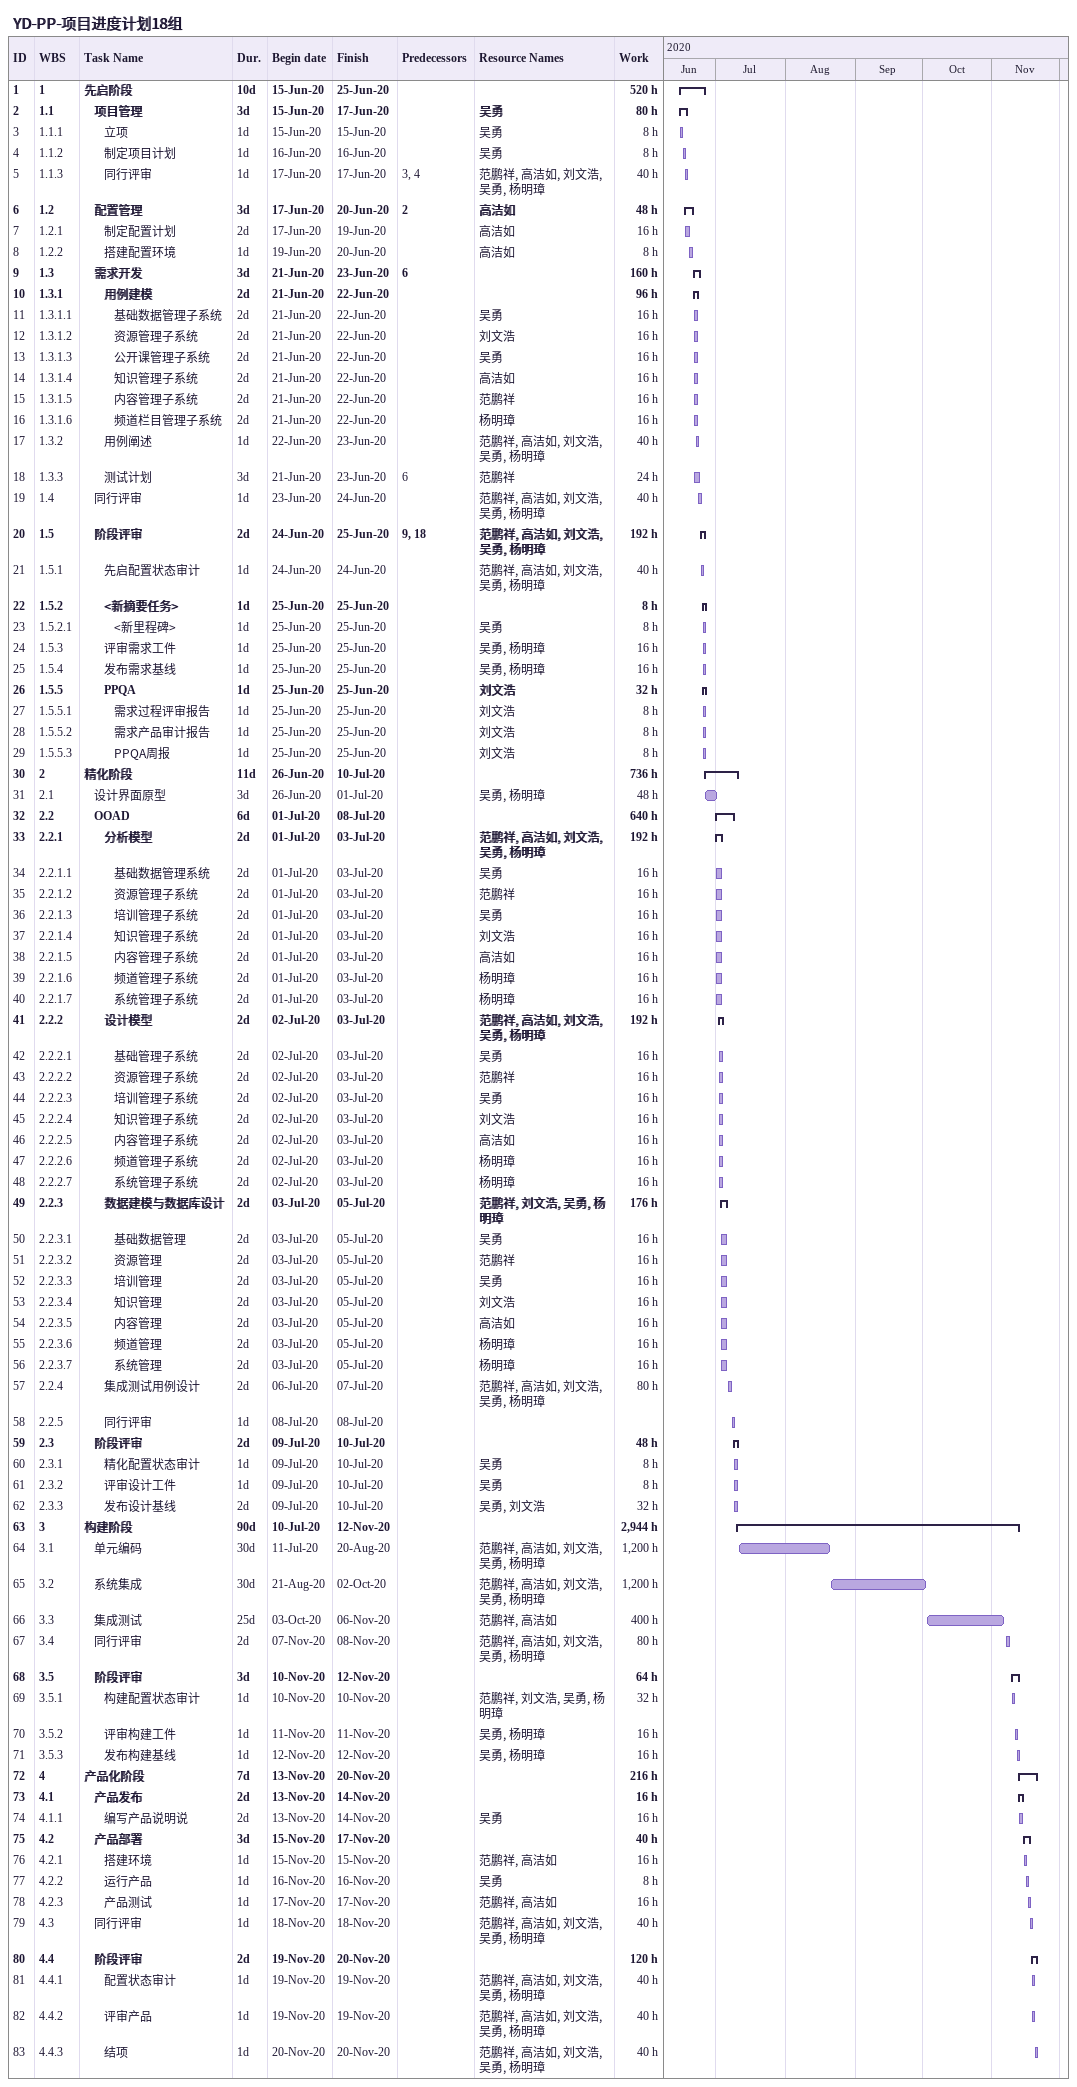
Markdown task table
YD-PP-项目进度计划18组

| ID | WBS | Task | Duration | Start | Finish | Predecessors | Resources | Work (h) |
|---|---|---|---|---|---|---|---|---|
| 1 | 1 | **先启阶段** | 10d | 2020-06-15 | 2020-06-25 |  |  | 520 |
| 2 | 1.1 | **项目管理** | 3d | 2020-06-15 | 2020-06-17 |  | 吴勇 | 80 |
| 3 | 1.1.1 | 立项 | 1d | 2020-06-15 | 2020-06-15 |  | 吴勇 | 8 |
| 4 | 1.1.2 | 制定项目计划 | 1d | 2020-06-16 | 2020-06-16 |  | 吴勇 | 8 |
| 5 | 1.1.3 | 同行评审 | 1d | 2020-06-17 | 2020-06-17 | 3, 4 | 范鹏祥, 高洁如, 刘文浩, 吴勇, 杨明璋 | 40 |
| 6 | 1.2 | **配置管理** | 3d | 2020-06-17 | 2020-06-20 | 2 | 高洁如 | 48 |
| 7 | 1.2.1 | 制定配置计划 | 2d | 2020-06-17 | 2020-06-19 |  | 高洁如 | 16 |
| 8 | 1.2.2 | 搭建配置环境 | 1d | 2020-06-19 | 2020-06-20 |  | 高洁如 | 8 |
| 9 | 1.3 | **需求开发** | 3d | 2020-06-21 | 2020-06-23 | 6 |  | 160 |
| 10 | 1.3.1 | **用例建模** | 2d | 2020-06-21 | 2020-06-22 |  |  | 96 |
| 11 | 1.3.1.1 | 基础数据管理子系统 | 2d | 2020-06-21 | 2020-06-22 |  | 吴勇 | 16 |
| 12 | 1.3.1.2 | 资源管理子系统 | 2d | 2020-06-21 | 2020-06-22 |  | 刘文浩 | 16 |
| 13 | 1.3.1.3 | 公开课管理子系统 | 2d | 2020-06-21 | 2020-06-22 |  | 吴勇 | 16 |
| 14 | 1.3.1.4 | 知识管理子系统 | 2d | 2020-06-21 | 2020-06-22 |  | 高洁如 | 16 |
| 15 | 1.3.1.5 | 内容管理子系统 | 2d | 2020-06-21 | 2020-06-22 |  | 范鹏祥 | 16 |
| 16 | 1.3.1.6 | 频道栏目管理子系统 | 2d | 2020-06-21 | 2020-06-22 |  | 杨明璋 | 16 |
| 17 | 1.3.2 | 用例阐述 | 1d | 2020-06-22 | 2020-06-23 |  | 范鹏祥, 高洁如, 刘文浩, 吴勇, 杨明璋 | 40 |
| 18 | 1.3.3 | 测试计划 | 3d | 2020-06-21 | 2020-06-23 | 6 | 范鹏祥 | 24 |
| 19 | 1.4 | 同行评审 | 1d | 2020-06-23 | 2020-06-24 |  | 范鹏祥, 高洁如, 刘文浩, 吴勇, 杨明璋 | 40 |
| 20 | 1.5 | **阶段评审** | 2d | 2020-06-24 | 2020-06-25 | 9, 18 | 范鹏祥, 高洁如, 刘文浩, 吴勇, 杨明璋 | 192 |
| 21 | 1.5.1 | 先启配置状态审计 | 1d | 2020-06-24 | 2020-06-24 |  | 范鹏祥, 高洁如, 刘文浩, 吴勇, 杨明璋 | 40 |
| 22 | 1.5.2 | **<新摘要任务>** | 1d | 2020-06-25 | 2020-06-25 |  |  | 8 |
| 23 | 1.5.2.1 | <新里程碑> | 1d | 2020-06-25 | 2020-06-25 |  | 吴勇 | 8 |
| 24 | 1.5.3 | 评审需求工件 | 1d | 2020-06-25 | 2020-06-25 |  | 吴勇, 杨明璋 | 16 |
| 25 | 1.5.4 | 发布需求基线 | 1d | 2020-06-25 | 2020-06-25 |  | 吴勇, 杨明璋 | 16 |
| 26 | 1.5.5 | **PPQA** | 1d | 2020-06-25 | 2020-06-25 |  | 刘文浩 | 32 |
| 27 | 1.5.5.1 | 需求过程评审报告 | 1d | 2020-06-25 | 2020-06-25 |  | 刘文浩 | 8 |
| 28 | 1.5.5.2 | 需求产品审计报告 | 1d | 2020-06-25 | 2020-06-25 |  | 刘文浩 | 8 |
| 29 | 1.5.5.3 | PPQA周报 | 1d | 2020-06-25 | 2020-06-25 |  | 刘文浩 | 8 |
| 30 | 2 | **精化阶段** | 11d | 2020-06-26 | 2020-07-10 |  |  | 736 |
| 31 | 2.1 | 设计界面原型 | 3d | 2020-06-26 | 2020-07-01 |  | 吴勇, 杨明璋 | 48 |
| 32 | 2.2 | **OOAD** | 6d | 2020-07-01 | 2020-07-08 |  |  | 640 |
| 33 | 2.2.1 | **分析模型** | 2d | 2020-07-01 | 2020-07-03 |  | 范鹏祥, 高洁如, 刘文浩, 吴勇, 杨明璋 | 192 |
| 34 | 2.2.1.1 | 基础数据管理系统 | 2d | 2020-07-01 | 2020-07-03 |  | 吴勇 | 16 |
| 35 | 2.2.1.2 | 资源管理子系统 | 2d | 2020-07-01 | 2020-07-03 |  | 范鹏祥 | 16 |
| 36 | 2.2.1.3 | 培训管理子系统 | 2d | 2020-07-01 | 2020-07-03 |  | 吴勇 | 16 |
| 37 | 2.2.1.4 | 知识管理子系统 | 2d | 2020-07-01 | 2020-07-03 |  | 刘文浩 | 16 |
| 38 | 2.2.1.5 | 内容管理子系统 | 2d | 2020-07-01 | 2020-07-03 |  | 高洁如 | 16 |
| 39 | 2.2.1.6 | 频道管理子系统 | 2d | 2020-07-01 | 2020-07-03 |  | 杨明璋 | 16 |
| 40 | 2.2.1.7 | 系统管理子系统 | 2d | 2020-07-01 | 2020-07-03 |  | 杨明璋 | 16 |
| 41 | 2.2.2 | **设计模型** | 2d | 2020-07-02 | 2020-07-03 |  | 范鹏祥, 高洁如, 刘文浩, 吴勇, 杨明璋 | 192 |
| 42 | 2.2.2.1 | 基础管理子系统 | 2d | 2020-07-02 | 2020-07-03 |  | 吴勇 | 16 |
| 43 | 2.2.2.2 | 资源管理子系统 | 2d | 2020-07-02 | 2020-07-03 |  | 范鹏祥 | 16 |
| 44 | 2.2.2.3 | 培训管理子系统 | 2d | 2020-07-02 | 2020-07-03 |  | 吴勇 | 16 |
| 45 | 2.2.2.4 | 知识管理子系统 | 2d | 2020-07-02 | 2020-07-03 |  | 刘文浩 | 16 |
| 46 | 2.2.2.5 | 内容管理子系统 | 2d | 2020-07-02 | 2020-07-03 |  | 高洁如 | 16 |
| 47 | 2.2.2.6 | 频道管理子系统 | 2d | 2020-07-02 | 2020-07-03 |  | 杨明璋 | 16 |
| 48 | 2.2.2.7 | 系统管理子系统 | 2d | 2020-07-02 | 2020-07-03 |  | 杨明璋 | 16 |
| 49 | 2.2.3 | **数据建模与数据库设计** | 2d | 2020-07-03 | 2020-07-05 |  | 范鹏祥, 刘文浩, 吴勇, 杨明璋 | 176 |
| 50 | 2.2.3.1 | 基础数据管理 | 2d | 2020-07-03 | 2020-07-05 |  | 吴勇 | 16 |
| 51 | 2.2.3.2 | 资源管理 | 2d | 2020-07-03 | 2020-07-05 |  | 范鹏祥 | 16 |
| 52 | 2.2.3.3 | 培训管理 | 2d | 2020-07-03 | 2020-07-05 |  | 吴勇 | 16 |
| 53 | 2.2.3.4 | 知识管理 | 2d | 2020-07-03 | 2020-07-05 |  | 刘文浩 | 16 |
| 54 | 2.2.3.5 | 内容管理 | 2d | 2020-07-03 | 2020-07-05 |  | 高洁如 | 16 |
| 55 | 2.2.3.6 | 频道管理 | 2d | 2020-07-03 | 2020-07-05 |  | 杨明璋 | 16 |
| 56 | 2.2.3.7 | 系统管理 | 2d | 2020-07-03 | 2020-07-05 |  | 杨明璋 | 16 |
| 57 | 2.2.4 | 集成测试用例设计 | 2d | 2020-07-06 | 2020-07-07 |  | 范鹏祥, 高洁如, 刘文浩, 吴勇, 杨明璋 | 80 |
| 58 | 2.2.5 | 同行评审 | 1d | 2020-07-08 | 2020-07-08 |  |  |  |
| 59 | 2.3 | **阶段评审** | 2d | 2020-07-09 | 2020-07-10 |  |  | 48 |
| 60 | 2.3.1 | 精化配置状态审计 | 1d | 2020-07-09 | 2020-07-10 |  | 吴勇 | 8 |
| 61 | 2.3.2 | 评审设计工件 | 1d | 2020-07-09 | 2020-07-10 |  | 吴勇 | 8 |
| 62 | 2.3.3 | 发布设计基线 | 2d | 2020-07-09 | 2020-07-10 |  | 吴勇, 刘文浩 | 32 |
| 63 | 3 | **构建阶段** | 90d | 2020-07-10 | 2020-11-12 |  |  | 2944 |
| 64 | 3.1 | 单元编码 | 30d | 2020-07-11 | 2020-08-20 |  | 范鹏祥, 高洁如, 刘文浩, 吴勇, 杨明璋 | 1200 |
| 65 | 3.2 | 系统集成 | 30d | 2020-08-21 | 2020-10-02 |  | 范鹏祥, 高洁如, 刘文浩, 吴勇, 杨明璋 | 1200 |
| 66 | 3.3 | 集成测试 | 25d | 2020-10-03 | 2020-11-06 |  | 范鹏祥, 高洁如 | 400 |
| 67 | 3.4 | 同行评审 | 2d | 2020-11-07 | 2020-11-08 |  | 范鹏祥, 高洁如, 刘文浩, 吴勇, 杨明璋 | 80 |
| 68 | 3.5 | **阶段评审** | 3d | 2020-11-10 | 2020-11-12 |  |  | 64 |
| 69 | 3.5.1 | 构建配置状态审计 | 1d | 2020-11-10 | 2020-11-10 |  | 范鹏祥, 刘文浩, 吴勇, 杨明璋 | 32 |
| 70 | 3.5.2 | 评审构建工件 | 1d | 2020-11-11 | 2020-11-11 |  | 吴勇, 杨明璋 | 16 |
| 71 | 3.5.3 | 发布构建基线 | 1d | 2020-11-12 | 2020-11-12 |  | 吴勇, 杨明璋 | 16 |
| 72 | 4 | **产品化阶段** | 7d | 2020-11-13 | 2020-11-20 |  |  | 216 |
| 73 | 4.1 | **产品发布** | 2d | 2020-11-13 | 2020-11-14 |  |  | 16 |
| 74 | 4.1.1 | 编写产品说明说 | 2d | 2020-11-13 | 2020-11-14 |  | 吴勇 | 16 |
| 75 | 4.2 | **产品部署** | 3d | 2020-11-15 | 2020-11-17 |  |  | 40 |
| 76 | 4.2.1 | 搭建环境 | 1d | 2020-11-15 | 2020-11-15 |  | 范鹏祥, 高洁如 | 16 |
| 77 | 4.2.2 | 运行产品 | 1d | 2020-11-16 | 2020-11-16 |  | 吴勇 | 8 |
| 78 | 4.2.3 | 产品测试 | 1d | 2020-11-17 | 2020-11-17 |  | 范鹏祥, 高洁如 | 16 |
| 79 | 4.3 | 同行评审 | 1d | 2020-11-18 | 2020-11-18 |  | 范鹏祥, 高洁如, 刘文浩, 吴勇, 杨明璋 | 40 |
| 80 | 4.4 | **阶段评审** | 2d | 2020-11-19 | 2020-11-20 |  |  | 120 |
| 81 | 4.4.1 | 配置状态审计 | 1d | 2020-11-19 | 2020-11-19 |  | 范鹏祥, 高洁如, 刘文浩, 吴勇, 杨明璋 | 40 |
| 82 | 4.4.2 | 评审产品 | 1d | 2020-11-19 | 2020-11-19 |  | 范鹏祥, 高洁如, 刘文浩, 吴勇, 杨明璋 | 40 |
| 83 | 4.4.3 | 结项 | 1d | 2020-11-20 | 2020-11-20 |  | 范鹏祥, 高洁如, 刘文浩, 吴勇, 杨明璋 | 40 |
